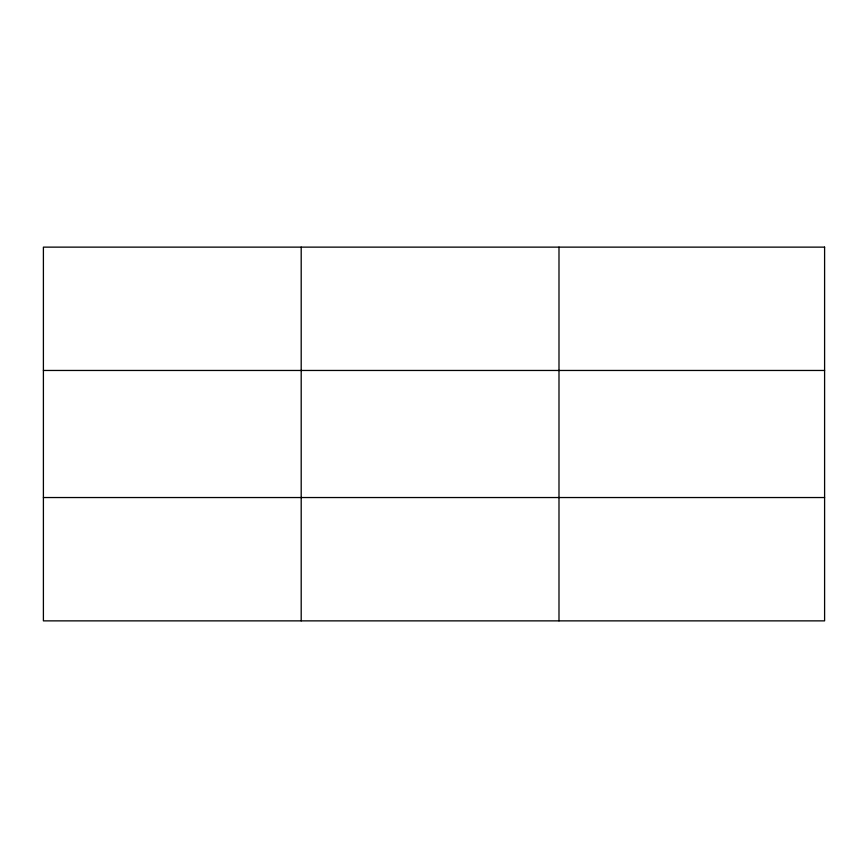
<?xml version="1.0" encoding="UTF-8"?>
<svg xmlns="http://www.w3.org/2000/svg" width="868" height="868" viewBox="0 0 868 868"><rect width="100%" height="100%" fill="white"/><g stroke="black" fill="none" stroke-linecap="round" stroke-linejoin="round"><path stroke-width="1.3" d="M301.196 620.87L301.196 247.13M558.992 620.87L558.992 247.13M43.4 370.462L824.6 370.462M43.4 497.538L824.6 497.538M824.6 247.13L824.6 620.87L43.4 620.87L43.4 247.13L824.6 247.13"/></g></svg>
